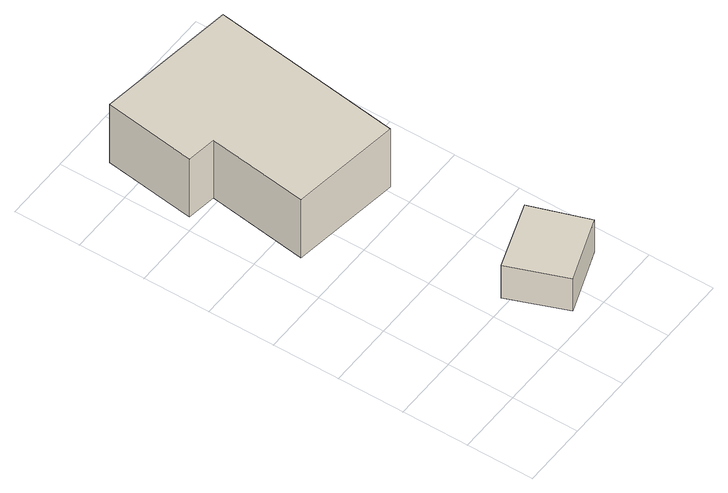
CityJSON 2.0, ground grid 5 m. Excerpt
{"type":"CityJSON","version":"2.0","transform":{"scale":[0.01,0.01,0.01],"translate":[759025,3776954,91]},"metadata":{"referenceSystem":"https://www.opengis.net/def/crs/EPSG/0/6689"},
"CityObjects":{
"building1":{"type":"Building","attributes":{"class":"3003","usage":"411","yearOfConstruction":"0001","measuredHeight":3,"storeysAboveGround":2,"storeysBelowGround":0,"LandSlideRiskAttribute.description":"1","LandSlideRiskAttribute.areaType":"2","BuildingDetailAttribute.totalFloorArea":50,"BuildingDetailAttribute.buildingFootprintArea":25,"BuildingDetailAttribute.buildingStructureType":"611","BuildingDetailAttribute.fireproofStructureType":"1011","BuildingDetailAttribute.urbanPlanType":"21","BuildingDetailAttribute.areaClassificationType":"23","BuildingDetailAttribute.districtsAndZonesType":"0","BuildingDetailAttribute.landUseType":"211","BuildingDetailAttribute.specifiedBuildingCoverageRate":-9999,"BuildingDetailAttribute.specifiedFloorAreaRate":-9999,"BuildingDetailAttribute.buildingHeight":8,"BuildingDetailAttribute.surveyYear":2021,"BuildingIDAttribute.prefecture":"35","BuildingIDAttribute.city":"35215"},"address":[{"country":"日本","locality":"山口県周南市大字川曲"}],"geometry":[{"type":"Solid","lod":"1","boundaries":[[[[0,1,2,3]],[[2,4,5,3]],[[1,6,4,2]],[[0,7,6,1]],[[3,5,7,0]],[[4,6,7,5]]]]}]},
"building2":{"type":"Building","attributes":{"class":"3001","usage":"411","yearOfConstruction":1988,"measuredHeight":10.4,"storeysAboveGround":2,"storeysBelowGround":0,"LandSlideRiskAttribute.description":"1","LandSlideRiskAttribute.areaType":"2","BuildingDetailAttribute.totalFloorArea":279,"BuildingDetailAttribute.buildingFootprintArea":139.5,"BuildingDetailAttribute.buildingStructureType":"601","BuildingDetailAttribute.fireproofStructureType":"1011","BuildingDetailAttribute.urbanPlanType":"21","BuildingDetailAttribute.areaClassificationType":"23","BuildingDetailAttribute.districtsAndZonesType":"0","BuildingDetailAttribute.landUseType":"211","BuildingDetailAttribute.specifiedBuildingCoverageRate":-9999,"BuildingDetailAttribute.specifiedFloorAreaRate":-9999,"BuildingDetailAttribute.buildingHeight":8,"BuildingDetailAttribute.surveyYear":2021,"BuildingIDAttribute.prefecture":"35","BuildingIDAttribute.city":"35215"},"address":[{"country":"日本","locality":"山口県周南市大字川曲"}],"geometry":[{"type":"Solid","lod":"1","boundaries":[[[[8,9,10,11,12,13]],[[12,14,15,13]],[[11,16,14,12]],[[10,17,16,11]],[[9,18,17,10]],[[8,19,18,9]],[[13,15,19,8]],[[14,16,17,18,19,15]]]]}]}
},
"vertices":[
[780,81,140],[611,522,140],[1125,700,140],[1274,264,140],[1125,700,440],[1274,264,440],[611,522,440],[780,81,440],
[1043,1677,72],[217,1791,72],[321,2540,72],[99,2571,72],[194,3256,72],[1242,3111,72],[194,3256,612],[1242,3111,612],[99,2571,612],[321,2540,612],[217,1791,612],[1043,1677,612]
]}
